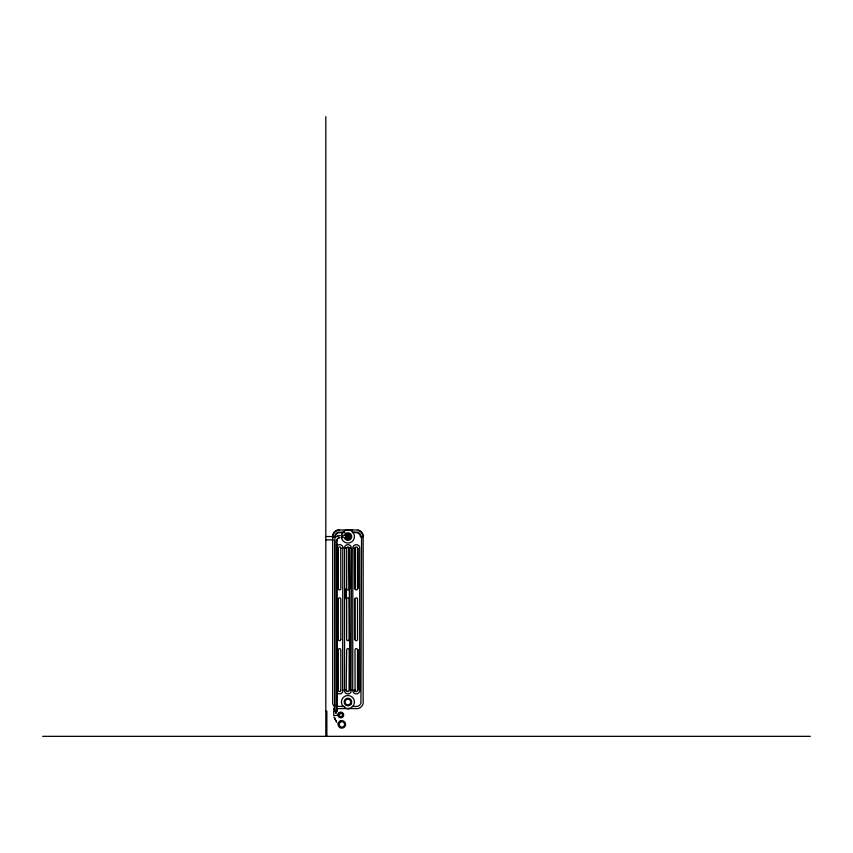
<?xml version="1.0" encoding="UTF-8"?>
<svg xmlns="http://www.w3.org/2000/svg" width="853" height="853" viewBox="0 0 853 853"><rect width="100%" height="100%" fill="white"/><g stroke="black" fill="none" stroke-linecap="round" stroke-linejoin="round"><path stroke-width="1.28" d="M349.602 548.319L349.613 588.73L349.495 547.989L350.359 548.255L349.378 547.978L349.741 690.248L349.421 547.978M342.97 537.731L342.97 534.97M346.211 690.258L346.147 690.877L346.659 649.89A1.258 1.258 0 0 1 347.907 648.632A1.258 1.258 0 0 1 349.165 649.89L349.09 690.717A1.226 1.226 0 0 1 346.723 690.717L345.689 690.269L346.446 690.344M354.763 548.319L354.752 547.754L354.24 548.266M352.715 690.44L352.843 547.242A3.551 3.551 0 0 1 359.699 547.242L359.699 691.325A3.551 3.551 0 0 1 352.843 691.325L353.291 690.216L351.468 690.216M344.655 548.351L344.484 691.325A3.551 3.551 0 0 0 350.988 692.178L351.457 548.351M338.14 723.856L340.112 721.062M354.421 548.308L354.571 547.999M345.689 548.287L346.393 547.754L345.891 548.276M339.291 715.571L339.867 713.62M349.911 690.258L349.378 690.216M344.399 548.116L344.484 547.242A3.551 3.551 0 0 1 350.988 546.378L351.116 548.095M345.294 535.641L346.339 533.829L349.474 533.829L351.041 536.548L349.474 539.256L346.339 539.256L345.294 537.443M337.436 538.883L336.796 540.802L336.796 709.344M338.278 714.025L338.033 714.665M338.769 713.033L338.012 715.134M337.703 538.584L339.089 537.785M336.679 536.58L337.255 536.196M336.764 536.686L337.319 536.313M340.837 721.83L339.441 723.003L339.142 724.901M337.873 535.897L339.857 535.492M338.556 535.801L339.857 535.631M347.917 708.8L351.212 707.734L353.579 705.282A6.536 6.536 0 0 0 347.917 695.472A6.536 6.536 0 0 0 342.256 705.282L346.179 708.502L349.431 708.598M341.595 534.852A6.536 6.536 0 0 1 342.256 533.274C345.017 528.721 350.786 528.689 353.579 533.274A6.536 6.536 0 0 1 349.602 542.86A6.536 6.536 0 0 1 341.371 536.548M346.393 529.958L348.163 529.788M337.042 715.304L333.704 715.752L333.704 708.225M339.387 530.182L337.82 530.385A6.696 6.696 0 0 0 333.086 535.119L332.937 536.857L334.643 536.857M347.971 534.724C341.776 538.072 353.568 539.629 348.45 534.788C343.162 535.268 350.029 541.282 349.41 535.759A1.663 1.663 0 0 1 348.259 538.222A1.663 1.663 0 0 1 346.339 536.302A1.663 1.663 0 0 1 348.802 535.151L347.971 534.927M347.971 537.379C350.583 533.583 344.783 537.838 347.971 536.59M349.399 548.33L350.093 548.276M339.921 537.539L337.617 538.488L336.668 540.791L337.031 711.039M349.879 530.182L352.502 530.182M344.687 532.048L338.31 532.208A4.809 4.809 0 0 0 334.909 535.609L334.824 710.218M352.438 532.048L357.514 532.208A4.809 4.809 0 0 1 360.915 535.609L361.075 536.814M344.697 532.677L339.558 532.677A4.18 4.18 0 0 0 335.517 535.78L335.293 536.846L334.269 536.857M352.417 532.677C355.701 532.091 360.542 532.688 360.446 536.857L362.834 536.857M346.681 534.415L349.144 534.415L350.37 536.548L349.144 538.68L346.681 538.68M325.814 536.548L333.342 536.548M325.814 539.885L333.299 539.885M343.109 690.216L344.676 690.461M344.687 706.508L338.31 706.348A4.809 4.809 0 0 1 336.157 705.1M352.438 706.508L357.514 706.348A4.809 4.809 0 0 0 360.915 702.947L361.555 536.857M325.814 711.274L326.859 711.274L326.859 736.342M42.65 736.342L810.35 736.342M341.392 548.287L341.403 548.308M336.487 692.178A3.551 3.551 0 0 0 342.629 692.178L342.799 548.095M337.703 708.587L358.111 708.587A7.133 7.133 0 0 0 363.154 703.544L363.154 535.012A7.133 7.133 0 0 0 358.111 529.969L337.703 529.969A7.133 7.133 0 0 0 332.67 535.012L332.67 703.544A7.133 7.133 0 0 0 334.515 706.742M336.807 722.31L334.205 717.448M336.466 721.585L335.634 720.252M336.029 713.161L334.994 711.007M335.922 713.236L334.621 709.44L334.621 540.727M335.261 719.569L334.333 717.405M336.85 709.909L336.967 710.453M343.098 548.116L342.629 546.378A3.551 3.551 0 0 0 336.487 546.378M354.571 599.062L354.592 639.494M341.978 535.492L341.978 537.678M338.087 548.351L338.087 588.698M336.903 708.331L336.903 711.828M325.814 116.658L325.814 736.342M358.004 530.385A6.696 6.696 0 0 1 362.738 535.119M344.281 537.518A3.775 3.775 0 0 0 346.03 539.8A3.764 3.764 0 0 0 350.562 539.203L351.169 538.424A3.764 3.764 0 0 0 351.169 534.66L350.572 533.882A3.764 3.764 0 0 0 346.03 533.285A3.775 3.775 0 0 0 344.281 535.567M349.357 535.705A1.674 1.674 0 0 1 349.357 537.379M349.09 537.721A1.674 1.674 0 0 1 346.723 537.721M346.723 535.364A1.674 1.674 0 0 1 349.09 535.364M339.547 722.907A15.887 15.887 0 0 1 339.057 722.395M349.229 535.78A1.525 1.525 0 0 1 349.229 537.305M348.674 537.87A1.525 1.525 0 0 1 348.301 538.019M347.139 535.215A1.525 1.525 0 0 1 348.674 535.215M346.499 535.13A1.994 1.994 0 0 1 349.314 535.13A1.994 1.994 0 0 1 349.314 537.955A1.994 1.994 0 0 1 346.499 537.955M346.211 588.73L346.211 599.062L346.233 588.73M354.571 548.351L354.571 588.73L354.507 547.679L354.571 548.319M357.78 548.351L357.78 588.709L357.738 548.351M357.972 649.826L357.972 690.216L357.951 649.826M346.403 690.237L346.393 690.813L346.403 690.237M354.763 690.237L354.752 690.813L354.763 690.237M354.677 690.248L354.645 690.834L354.688 690.248M354.571 690.237L354.507 690.877L354.571 690.258M338.364 547.839L338.3 588.677A1.258 1.258 0 0 0 339.547 589.924A1.258 1.258 0 0 0 340.805 588.677L340.742 547.839A1.226 1.226 0 0 0 338.364 547.839M346.723 547.839L346.659 588.677A1.258 1.258 0 0 0 347.907 589.924A1.258 1.258 0 0 0 349.165 588.677L349.09 547.839A1.226 1.226 0 0 0 346.723 547.839M355.083 547.839L355.008 588.677A1.258 1.258 0 0 0 356.266 589.924A1.258 1.258 0 0 0 357.524 588.677L357.45 547.839A1.226 1.226 0 0 0 355.083 547.839M340.805 690.216L340.742 690.717A1.226 1.226 0 0 1 338.364 690.717L338.3 649.89A1.258 1.258 0 0 1 339.547 648.632A1.258 1.258 0 0 1 340.805 649.89L340.805 690.216M357.524 690.216L357.45 690.717A1.226 1.226 0 0 1 355.083 690.717L355.008 649.89A1.258 1.258 0 0 1 356.266 648.632A1.258 1.258 0 0 1 357.524 649.89L357.524 690.216M346.339 699.3L344.772 702.019L346.339 704.727L349.474 704.727L351.041 702.019L349.474 699.3L346.339 699.3M351.169 703.896L350.572 704.674A3.764 3.764 0 0 1 346.03 705.271A3.775 3.775 0 0 1 346.03 698.756A3.764 3.764 0 0 1 350.562 699.353L351.169 700.132A3.764 3.764 0 0 1 351.169 703.896M346.329 548.351L346.147 547.679L346.329 548.308M354.688 548.308L354.645 547.722L354.677 548.308M337.873 588.73L337.852 548.351L337.852 588.73M357.524 639.441L357.524 599.115A1.258 1.258 0 0 0 356.266 597.868A1.258 1.258 0 0 0 355.008 599.115L355.008 639.441A1.258 1.258 0 0 0 356.266 640.699A1.258 1.258 0 0 0 357.524 639.441M349.165 639.441L349.165 599.115A1.258 1.258 0 0 0 347.907 597.868A1.258 1.258 0 0 0 346.659 599.115L346.659 639.441A1.258 1.258 0 0 0 347.907 640.699A1.258 1.258 0 0 0 349.165 639.441M340.805 639.441L340.805 599.115A1.258 1.258 0 0 0 339.569 597.868A1.258 1.258 0 0 0 338.3 599.094L338.3 639.441A1.258 1.258 0 0 0 339.547 640.699A1.258 1.258 0 0 0 340.805 639.441M339.952 727.641A3.764 3.764 0 0 0 345.593 724.378A3.764 3.764 0 0 0 339.952 721.126A3.764 3.764 0 0 0 339.952 727.641M339.889 726.329A2.762 2.762 0 0 0 344.505 725.093A2.762 2.762 0 0 0 341.125 721.713A2.762 2.762 0 0 0 339.889 726.329M340.006 716.424A1.674 1.674 0 0 0 342.511 714.974A1.674 1.674 0 0 0 340.006 713.524A1.674 1.674 0 0 0 340.006 716.424M339.419 717.437A2.847 2.847 0 0 0 343.684 714.974A2.847 2.847 0 0 0 339.419 712.511A2.847 2.847 0 0 0 339.419 717.437M346.979 538.296A1.973 1.973 0 0 0 349.943 536.59A1.973 1.973 0 0 0 346.979 534.874A1.973 1.973 0 0 0 346.979 538.296M347.32 537.721A1.301 1.301 0 0 0 349.272 536.59A1.301 1.301 0 0 0 347.32 535.449A1.301 1.301 0 0 0 347.32 537.721"/></g></svg>
